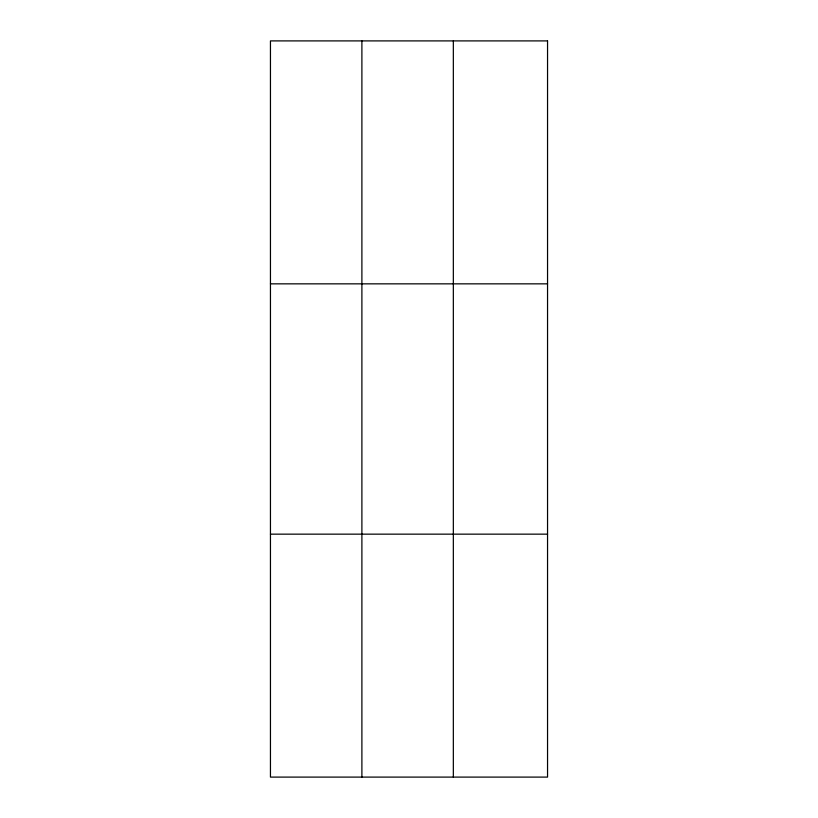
<?xml version="1.0" encoding="UTF-8"?>
<svg xmlns="http://www.w3.org/2000/svg" width="818" height="818" viewBox="0 0 818 818"><rect width="100%" height="100%" fill="white"/><g stroke="black" fill="none" stroke-linecap="round" stroke-linejoin="round"><path stroke-width="1.23" d="M361.893 777.1L361.893 40.9M453.336 777.1L453.336 40.9M270.451 283.846L547.549 283.846M270.451 534.154L547.549 534.154M547.549 40.9L547.549 777.1L270.451 777.1L270.451 40.9L547.549 40.9"/></g></svg>
